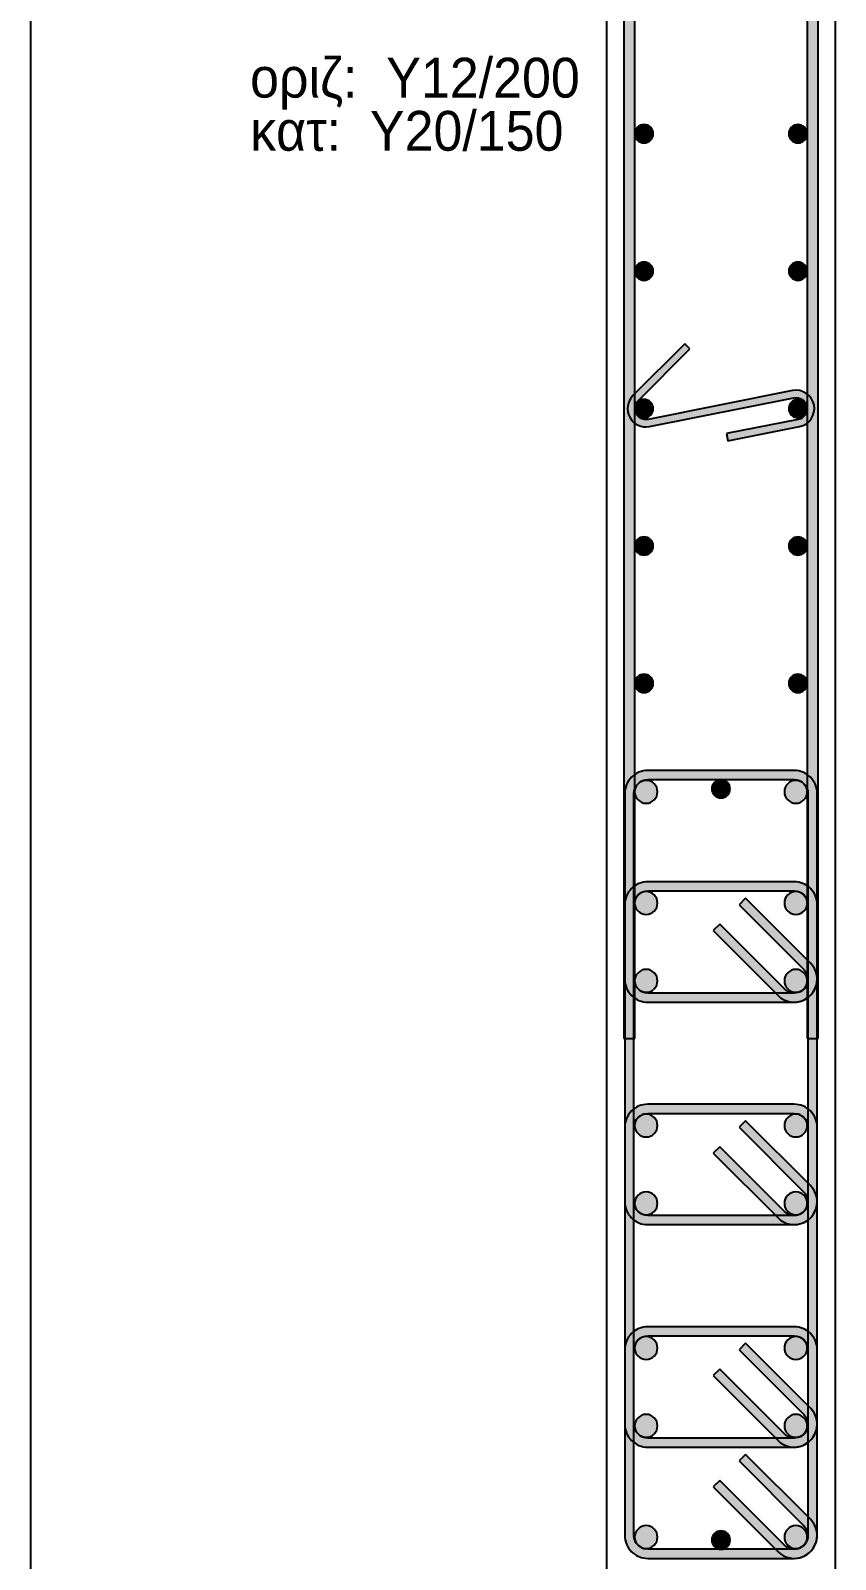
# Model space of a CAD drawing. Header units: millimetres. Extents: x -2171 to 1563, y -1758 to -1505.
# Drawn here: x -1605.61 to -1601.22, y -1622.05 to -1613.7 of the extents above; entities that cross this region are included whole.
import ezdxf

# ---------------------------------------------------------------- set-up
doc = ezdxf.new("R2010")
doc.units = ezdxf.units.MM
for name, color, linetype in [('Col_Det', 7, 'Continuous'), ('Col_Det_Fill', 7, 'Continuous'), ('Geo_Col_Pro_1', 7, 'Continuous')]:
    doc.layers.add(name, color=color, linetype=linetype)
doc.styles.add('S1Arl22_b_934_161', font='arial.ttf', dxfattribs={"width": 0.933629, "height": 0.002175})

msp = doc.modelspace()

# ---------------------------------------------------------------- hatches: boundary and pattern name
at = {"layer": 'Col_Det_Fill'}
for color, points in [(252, [(-1602.3133, -1608.5809), (-1602.3733, -1608.5809), (-1602.3733, -1619.2047), (-1602.3133, -1619.2047)]), (252, [(-1601.3733, -1619.2047), (-1601.3133, -1619.2047), (-1601.3133, -1608.5809), (-1601.3733, -1608.5809)]), (133, [(-1602.2633, -1614.3178, 0.414214), (-1602.2133, -1614.2678, 0.414214), (-1602.2633, -1614.2178, 0.414214), (-1602.3133, -1614.2678, 0.414214)]), (133, [(-1601.4233, -1614.3178, 0.414214), (-1601.3733, -1614.2678, 0.414214), (-1601.4233, -1614.2178, 0.414214), (-1601.4733, -1614.2678, 0.414214)]), (133, [(-1602.2633, -1615.0677, 0.414214), (-1602.2133, -1615.0177, 0.414214), (-1602.2633, -1614.9677, 0.414214), (-1602.3133, -1615.0177, 0.414214)]), (133, [(-1601.4233, -1615.0677, 0.414214), (-1601.3733, -1615.0177, 0.414214), (-1601.4233, -1614.9677, 0.414214), (-1601.4733, -1615.0177, 0.414214)]), (252, [(-1602.324, -1615.6968), (-1602.2957, -1615.7251), (-1602.0129, -1615.4423), (-1602.0412, -1615.414)]), (252, [(-1601.445, -1615.7087), (-1601.4528, -1615.6695), (-1602.2416, -1615.8264), (-1602.2338, -1615.8656)]), (252, [(-1601.4216, -1615.8264), (-1601.4138, -1615.8656, 1), (-1601.4528, -1615.6695), (-1601.445, -1615.7087, -1)]), (252, [(-1602.2338, -1615.8656), (-1602.2416, -1615.8264, -0.741663), (-1602.2957, -1615.7251), (-1602.324, -1615.6968, 0.741663)]), (133, [(-1602.2633, -1615.8176, 0.414214), (-1602.2133, -1615.7676, 0.414214), (-1602.2633, -1615.7176, 0.414214), (-1602.3133, -1615.7676, 0.414214)]), (133, [(-1601.4233, -1615.8176, 0.414214), (-1601.3733, -1615.7676, 0.414214), (-1601.4233, -1615.7176, 0.414214), (-1601.4733, -1615.7676, 0.414214)]), (252, [(-1601.8139, -1615.9045), (-1601.8061, -1615.9437), (-1601.4138, -1615.8656), (-1601.4216, -1615.8264)]), (133, [(-1602.2633, -1616.5675, 0.414214), (-1602.2133, -1616.5175, 0.414214), (-1602.2633, -1616.4675, 0.414214), (-1602.3133, -1616.5175, 0.414214)]), (133, [(-1601.4233, -1616.5675, 0.414214), (-1601.3733, -1616.5175, 0.414214), (-1601.4233, -1616.4675, 0.414214), (-1601.4733, -1616.5175, 0.414214)]), (133, [(-1602.2633, -1617.3174, 0.414214), (-1602.2133, -1617.2674, 0.414214), (-1602.2633, -1617.2174, 0.414214), (-1602.3133, -1617.2674, 0.414214)]), (133, [(-1601.4233, -1617.3174, 0.414214), (-1601.3733, -1617.2674, 0.414214), (-1601.4233, -1617.2174, 0.414214), (-1601.4733, -1617.2674, 0.414214)]), (252, [(-1602.2433, -1617.7928), (-1602.2433, -1617.7428, 0.414214), (-1602.3683, -1617.8678), (-1602.3183, -1617.8678, -0.414214)]), (252, [(-1601.4433, -1617.7928), (-1601.4433, -1617.7428), (-1602.2433, -1617.7428), (-1602.2433, -1617.7928)]), (252, [(-1601.3683, -1617.8678), (-1601.3183, -1617.8678, 0.414214), (-1601.4433, -1617.7428), (-1601.4433, -1617.7928, -0.414214)]), (12, [(-1602.2521, -1617.9215, 0.414214), (-1602.1896, -1617.859, 0.414214), (-1602.2521, -1617.7965, 0.414214), (-1602.3146, -1617.859, 0.414214)]), (133, [(-1601.8433, -1617.8928, 0.414214), (-1601.7933, -1617.8428, 0.414214), (-1601.8433, -1617.7928, 0.414214), (-1601.8933, -1617.8428, 0.414214)]), (12, [(-1601.4345, -1617.9215, 0.414214), (-1601.372, -1617.859, 0.414214), (-1601.4345, -1617.7965, 0.414214), (-1601.497, -1617.859, 0.414214)]), (252, [(-1602.3183, -1617.8678), (-1602.3683, -1617.8678), (-1602.3683, -1621.9178), (-1602.3183, -1621.9178)]), (252, [(-1601.3683, -1621.9178), (-1601.3183, -1621.9178), (-1601.3183, -1617.8678), (-1601.3683, -1617.8678)]), (252, [(-1602.2433, -1618.3999), (-1602.2433, -1618.3499, 0.414214), (-1602.3683, -1618.4749), (-1602.3183, -1618.4749, -0.414214)]), (56, [(-1602.2521, -1618.5286, 0.414214), (-1602.1896, -1618.4661, 0.414214), (-1602.2521, -1618.4036, 0.414214), (-1602.3146, -1618.4661, 0.414214)]), (252, [(-1601.4433, -1618.3999), (-1601.4433, -1618.3499), (-1602.2433, -1618.3499), (-1602.2433, -1618.3999)]), (56, [(-1601.4345, -1618.5286, 0.414214), (-1601.372, -1618.4661, 0.414214), (-1601.4345, -1618.4036, 0.414214), (-1601.497, -1618.4661, 0.414214)]), (252, [(-1601.3683, -1618.4749), (-1601.3183, -1618.4749, 0.414214), (-1601.4433, -1618.3499), (-1601.4433, -1618.3999, -0.414214)]), (252, [(-1602.3183, -1618.4749), (-1602.3683, -1618.4749), (-1602.3683, -1618.8821), (-1602.3183, -1618.8821)]), (252, [(-1601.3903, -1618.8291), (-1601.3549, -1618.7937), (-1601.7085, -1618.4402), (-1601.7438, -1618.4755)]), (252, [(-1601.3683, -1618.8821), (-1601.3183, -1618.8821), (-1601.3183, -1618.4749), (-1601.3683, -1618.4749)]), (252, [(-1601.8499, -1618.5816), (-1601.8852, -1618.6169), (-1601.5317, -1618.9705), (-1601.4963, -1618.9351)]), (56, [(-1602.2521, -1618.9534, 0.414214), (-1602.1896, -1618.8909, 0.414214), (-1602.2521, -1618.8284, 0.414214), (-1602.3146, -1618.8909, 0.414214)]), (56, [(-1601.4345, -1618.9534, 0.414214), (-1601.372, -1618.8909, 0.414214), (-1601.4345, -1618.8284, 0.414214), (-1601.497, -1618.8909, 0.414214)]), (252, [(-1601.4433, -1618.9571), (-1601.4433, -1619.0071, 0.668179), (-1601.3549, -1618.7937), (-1601.3903, -1618.8291, -0.668179)]), (252, [(-1602.3183, -1618.8821), (-1602.3683, -1618.8821, 0.414214), (-1602.2433, -1619.0071), (-1602.2433, -1618.9571, -0.414214)]), (252, [(-1601.4963, -1618.9351), (-1601.5317, -1618.9705, 0.668179), (-1601.3183, -1618.8821), (-1601.3683, -1618.8821, -0.668179)]), (252, [(-1602.2433, -1618.9571), (-1602.2433, -1619.0071), (-1601.4433, -1619.0071), (-1601.4433, -1618.9571)]), (252, [(-1602.2433, -1619.6142), (-1602.2433, -1619.5642, 0.414214), (-1602.3683, -1619.6892), (-1602.3183, -1619.6892, -0.414214)]), (252, [(-1601.4433, -1619.6142), (-1601.4433, -1619.5642), (-1602.2433, -1619.5642), (-1602.2433, -1619.6142)]), (252, [(-1601.3683, -1619.6892), (-1601.3183, -1619.6892, 0.414214), (-1601.4433, -1619.5642), (-1601.4433, -1619.6142, -0.414214)]), (56, [(-1602.2521, -1619.7429, 0.414214), (-1602.1896, -1619.6804, 0.414214), (-1602.2521, -1619.6179, 0.414214), (-1602.3146, -1619.6804, 0.414214)]), (252, [(-1601.3903, -1620.0433), (-1601.3549, -1620.008), (-1601.7085, -1619.6544), (-1601.7438, -1619.6898)]), (56, [(-1601.4345, -1619.7429, 0.414214), (-1601.372, -1619.6804, 0.414214), (-1601.4345, -1619.6179, 0.414214), (-1601.497, -1619.6804, 0.414214)]), (252, [(-1602.3183, -1619.6892), (-1602.3683, -1619.6892), (-1602.3683, -1620.0964), (-1602.3183, -1620.0964)]), (252, [(-1601.3683, -1620.0964), (-1601.3183, -1620.0964), (-1601.3183, -1619.6892), (-1601.3683, -1619.6892)]), (252, [(-1601.8499, -1619.7959), (-1601.8852, -1619.8312), (-1601.5317, -1620.1848), (-1601.4963, -1620.1494)]), (252, [(-1601.4433, -1620.1714), (-1601.4433, -1620.2214, 0.668179), (-1601.3549, -1620.008), (-1601.3903, -1620.0433, -0.668179)]), (252, [(-1602.3183, -1620.0964), (-1602.3683, -1620.0964, 0.414214), (-1602.2433, -1620.2214), (-1602.2433, -1620.1714, -0.414214)]), (56, [(-1602.2521, -1620.1677, 0.414214), (-1602.1896, -1620.1052, 0.414214), (-1602.2521, -1620.0427, 0.414214), (-1602.3146, -1620.1052, 0.414214)]), (252, [(-1601.4963, -1620.1494), (-1601.5317, -1620.1848, 0.668179), (-1601.3183, -1620.0964), (-1601.3683, -1620.0964, -0.668179)]), (56, [(-1601.4345, -1620.1677, 0.414214), (-1601.372, -1620.1052, 0.414214), (-1601.4345, -1620.0427, 0.414214), (-1601.497, -1620.1052, 0.414214)]), (252, [(-1602.2433, -1620.1714), (-1602.2433, -1620.2214), (-1601.4433, -1620.2214), (-1601.4433, -1620.1714)]), (252, [(-1602.2433, -1620.8285), (-1602.2433, -1620.7785, 0.414214), (-1602.3683, -1620.9035), (-1602.3183, -1620.9035, -0.414214)]), (56, [(-1602.2521, -1620.9572, 0.414214), (-1602.1896, -1620.8947, 0.414214), (-1602.2521, -1620.8322, 0.414214), (-1602.3146, -1620.8947, 0.414214)]), (252, [(-1601.4433, -1620.8285), (-1601.4433, -1620.7785), (-1602.2433, -1620.7785), (-1602.2433, -1620.8285)]), (56, [(-1601.4345, -1620.9572, 0.414214), (-1601.372, -1620.8947, 0.414214), (-1601.4345, -1620.8322, 0.414214), (-1601.497, -1620.8947, 0.414214)]), (252, [(-1601.3683, -1620.9035), (-1601.3183, -1620.9035, 0.414214), (-1601.4433, -1620.7785), (-1601.4433, -1620.8285, -0.414214)]), (252, [(-1602.3183, -1620.9035), (-1602.3683, -1620.9035), (-1602.3683, -1621.3107), (-1602.3183, -1621.3107)]), (252, [(-1601.3903, -1621.2576), (-1601.3549, -1621.2223), (-1601.7085, -1620.8687), (-1601.7438, -1620.9041)]), (252, [(-1601.3683, -1621.3107), (-1601.3183, -1621.3107), (-1601.3183, -1620.9035), (-1601.3683, -1620.9035)]), (252, [(-1601.8499, -1621.0101), (-1601.8852, -1621.0455), (-1601.5317, -1621.3991), (-1601.4963, -1621.3637)]), (56, [(-1602.2521, -1621.382, 0.414214), (-1602.1896, -1621.3195, 0.414214), (-1602.2521, -1621.257, 0.414214), (-1602.3146, -1621.3195, 0.414214)]), (56, [(-1601.4345, -1621.382, 0.414214), (-1601.372, -1621.3195, 0.414214), (-1601.4345, -1621.257, 0.414214), (-1601.497, -1621.3195, 0.414214)]), (252, [(-1601.4433, -1621.3857), (-1601.4433, -1621.4357, 0.668179), (-1601.3549, -1621.2223), (-1601.3903, -1621.2576, -0.668179)]), (252, [(-1602.3183, -1621.3107), (-1602.3683, -1621.3107, 0.414214), (-1602.2433, -1621.4357), (-1602.2433, -1621.3857, -0.414214)]), (252, [(-1601.4963, -1621.3637), (-1601.5317, -1621.3991, 0.668179), (-1601.3183, -1621.3107), (-1601.3683, -1621.3107, -0.668179)]), (252, [(-1602.2433, -1621.3857), (-1602.2433, -1621.4357), (-1601.4433, -1621.4357), (-1601.4433, -1621.3857)]), (252, [(-1601.3903, -1621.8648), (-1601.3549, -1621.8294), (-1601.7085, -1621.4759), (-1601.7438, -1621.5112)]), (252, [(-1601.8499, -1621.6173), (-1601.8852, -1621.6526), (-1601.5317, -1622.0062), (-1601.4963, -1621.9708)]), (252, [(-1601.4433, -1621.9928), (-1601.4433, -1622.0428, 0.668179), (-1601.3549, -1621.8294), (-1601.3903, -1621.8648, -0.668179)]), (252, [(-1602.3183, -1621.9178), (-1602.3683, -1621.9178, 0.414214), (-1602.2433, -1622.0428), (-1602.2433, -1621.9928, -0.414214)]), (12, [(-1602.2521, -1621.9891, 0.414214), (-1602.1896, -1621.9266, 0.414214), (-1602.2521, -1621.8641, 0.414214), (-1602.3146, -1621.9266, 0.414214)]), (133, [(-1601.8433, -1621.9928, 0.414214), (-1601.7933, -1621.9428, 0.414214), (-1601.8433, -1621.8928, 0.414214), (-1601.8933, -1621.9428, 0.414214)]), (252, [(-1601.4963, -1621.9708), (-1601.5317, -1622.0062, 0.668179), (-1601.3183, -1621.9178), (-1601.3683, -1621.9178, -0.668179)]), (12, [(-1601.4345, -1621.9891, 0.414214), (-1601.372, -1621.9266, 0.414214), (-1601.4345, -1621.8641, 0.414214), (-1601.497, -1621.9266, 0.414214)]), (252, [(-1602.2433, -1621.9928), (-1602.2433, -1622.0428), (-1601.4433, -1622.0428), (-1601.4433, -1621.9928)])]:
    msp.add_hatch(color=color, dxfattribs=at).paths.add_polyline_path(points)

# ---------------------------------------------------------------- linework, layer by layer
at = {"layer": 'Col_Det', "color": 7}
for points in [[(-1602.4683, -1605.6428), (-1602.4683, -1622.1428)], [(-1601.2183, -1622.1428), (-1601.2183, -1606.8928)], [(-1602.3733, -1608.5809), (-1602.3733, -1619.2047)], [(-1602.3133, -1619.2047), (-1602.3133, -1608.5809)], [(-1601.3733, -1608.5809), (-1601.3733, -1619.2047)], [(-1601.3133, -1619.2047), (-1601.3133, -1608.5809)], [(-1602.0412, -1615.414), (-1602.324, -1615.6968)], [(-1602.0129, -1615.4423), (-1602.0412, -1615.414)], [(-1602.2957, -1615.7251), (-1602.0129, -1615.4423)], [(-1601.4528, -1615.6695), (-1602.2416, -1615.8264)], [(-1602.2338, -1615.8656), (-1601.445, -1615.7087)], [(-1601.4216, -1615.8264), (-1601.8139, -1615.9045)], [(-1601.8139, -1615.9045), (-1601.8061, -1615.9437)], [(-1601.8061, -1615.9437), (-1601.4138, -1615.8656)], [(-1601.4433, -1617.7428), (-1602.2433, -1617.7428)], [(-1602.2433, -1617.7928), (-1601.4433, -1617.7928)], [(-1602.3683, -1617.8678), (-1602.3683, -1621.9178)], [(-1602.3183, -1621.9178), (-1602.3183, -1617.8678)], [(-1601.3683, -1617.8678), (-1601.3683, -1621.9178)], [(-1601.3183, -1621.9178), (-1601.3183, -1617.8678)], [(-1601.4433, -1618.3499), (-1602.2433, -1618.3499)], [(-1602.2433, -1618.3999), (-1601.4433, -1618.3999)], [(-1602.3683, -1618.4749), (-1602.3683, -1618.8821)], [(-1602.3183, -1618.8821), (-1602.3183, -1618.4749)], [(-1601.7085, -1618.4402), (-1601.7438, -1618.4755)], [(-1601.7438, -1618.4755), (-1601.3903, -1618.8291)], [(-1601.3549, -1618.7937), (-1601.7085, -1618.4402)], [(-1601.3683, -1618.4749), (-1601.3683, -1618.8821)], [(-1601.3183, -1618.8821), (-1601.3183, -1618.4749)], [(-1601.8499, -1618.5816), (-1601.8852, -1618.6169)], [(-1601.4963, -1618.9351), (-1601.8499, -1618.5816)], [(-1601.8852, -1618.6169), (-1601.5317, -1618.9705)], [(-1601.4433, -1618.9571), (-1602.2433, -1618.9571)], [(-1602.2433, -1619.0071), (-1601.4433, -1619.0071)], [(-1602.3733, -1619.2047), (-1602.3133, -1619.2047)], [(-1601.3733, -1619.2047), (-1601.3133, -1619.2047)], [(-1601.4433, -1619.5642), (-1602.2433, -1619.5642)], [(-1602.2433, -1619.6142), (-1601.4433, -1619.6142)], [(-1601.7085, -1619.6544), (-1601.7438, -1619.6898)], [(-1601.3549, -1620.008), (-1601.7085, -1619.6544)], [(-1602.3683, -1619.6892), (-1602.3683, -1620.0964)], [(-1602.3183, -1620.0964), (-1602.3183, -1619.6892)], [(-1601.7438, -1619.6898), (-1601.3903, -1620.0433)], [(-1601.3683, -1619.6892), (-1601.3683, -1620.0964)], [(-1601.3183, -1620.0964), (-1601.3183, -1619.6892)], [(-1601.8499, -1619.7959), (-1601.8852, -1619.8312)], [(-1601.8852, -1619.8312), (-1601.5317, -1620.1848)], [(-1601.4963, -1620.1494), (-1601.8499, -1619.7959)], [(-1601.4433, -1620.1714), (-1602.2433, -1620.1714)], [(-1602.2433, -1620.2214), (-1601.4433, -1620.2214)], [(-1601.4433, -1620.7785), (-1602.2433, -1620.7785)], [(-1602.2433, -1620.8285), (-1601.4433, -1620.8285)], [(-1602.3683, -1620.9035), (-1602.3683, -1621.3107)], [(-1602.3183, -1621.3107), (-1602.3183, -1620.9035)], [(-1601.7085, -1620.8687), (-1601.7438, -1620.9041)], [(-1601.7438, -1620.9041), (-1601.3903, -1621.2576)], [(-1601.3549, -1621.2223), (-1601.7085, -1620.8687)], [(-1601.3683, -1620.9035), (-1601.3683, -1621.3107)], [(-1601.3183, -1621.3107), (-1601.3183, -1620.9035)], [(-1601.8499, -1621.0101), (-1601.8852, -1621.0455)], [(-1601.4963, -1621.3637), (-1601.8499, -1621.0101)], [(-1601.8852, -1621.0455), (-1601.5317, -1621.3991)], [(-1601.4433, -1621.3857), (-1602.2433, -1621.3857)], [(-1602.2433, -1621.4357), (-1601.4433, -1621.4357)], [(-1601.7085, -1621.4759), (-1601.7438, -1621.5112)], [(-1601.7438, -1621.5112), (-1601.3903, -1621.8648)], [(-1601.3549, -1621.8294), (-1601.7085, -1621.4759)], [(-1601.8499, -1621.6173), (-1601.8852, -1621.6526)], [(-1601.8852, -1621.6526), (-1601.5317, -1622.0062)], [(-1601.4963, -1621.9708), (-1601.8499, -1621.6173)], [(-1601.4433, -1621.9928), (-1602.2433, -1621.9928)], [(-1602.2433, -1622.0428), (-1601.4433, -1622.0428)]]:
    msp.add_lwpolyline(points, dxfattribs=at)
for points in [[(-1602.2633, -1614.2178, 0.414214), (-1602.3133, -1614.2678, 0.414214)], [(-1602.2133, -1614.2678, 0.414214), (-1602.2633, -1614.2178, 0.414214)], [(-1601.4233, -1614.2178, 0.414214), (-1601.4733, -1614.2678, 0.414214)], [(-1601.3733, -1614.2678, 0.414214), (-1601.4233, -1614.2178, 0.414214)], [(-1602.3133, -1614.2678, 0.414214), (-1602.2633, -1614.3178, 0.414214)], [(-1602.2633, -1614.3178, 0.414214), (-1602.2133, -1614.2678, 0.414214)], [(-1601.4733, -1614.2678, 0.414214), (-1601.4233, -1614.3178, 0.414214)], [(-1601.4233, -1614.3178, 0.414214), (-1601.3733, -1614.2678, 0.414214)], [(-1602.2633, -1614.9677, 0.414214), (-1602.3133, -1615.0177, 0.414214)], [(-1602.2133, -1615.0177, 0.414214), (-1602.2633, -1614.9677, 0.414214)], [(-1601.4233, -1614.9677, 0.414214), (-1601.4733, -1615.0177, 0.414214)], [(-1601.3733, -1615.0177, 0.414214), (-1601.4233, -1614.9677, 0.414214)], [(-1602.3133, -1615.0177, 0.414214), (-1602.2633, -1615.0677, 0.414214)], [(-1602.2633, -1615.0677, 0.414214), (-1602.2133, -1615.0177, 0.414214)], [(-1601.4733, -1615.0177, 0.414214), (-1601.4233, -1615.0677, 0.414214)], [(-1601.4233, -1615.0677, 0.414214), (-1601.3733, -1615.0177, 0.414214)], [(-1601.4138, -1615.8656, 1), (-1601.4528, -1615.6695)], [(-1602.324, -1615.6968, 0.741663), (-1602.2338, -1615.8656, 0.741663)], [(-1602.2633, -1615.7176, 0.414214), (-1602.3133, -1615.7676, 0.414214)], [(-1602.2416, -1615.8264, -0.741663), (-1602.2957, -1615.7251)], [(-1602.2133, -1615.7676, 0.414214), (-1602.2633, -1615.7176, 0.414214)], [(-1601.4233, -1615.7176, 0.414214), (-1601.4733, -1615.7676, 0.414214)], [(-1601.445, -1615.7087, -1), (-1601.4216, -1615.8264, -1)], [(-1601.3733, -1615.7676, 0.414214), (-1601.4233, -1615.7176, 0.414214)], [(-1602.3133, -1615.7676, 0.414214), (-1602.2633, -1615.8176, 0.414214)], [(-1602.2633, -1615.8176, 0.414214), (-1602.2133, -1615.7676, 0.414214)], [(-1601.4733, -1615.7676, 0.414214), (-1601.4233, -1615.8176, 0.414214)], [(-1601.4233, -1615.8176, 0.414214), (-1601.3733, -1615.7676, 0.414214)], [(-1602.2633, -1616.4675, 0.414214), (-1602.3133, -1616.5175, 0.414214)], [(-1602.2133, -1616.5175, 0.414214), (-1602.2633, -1616.4675, 0.414214)], [(-1601.4233, -1616.4675, 0.414214), (-1601.4733, -1616.5175, 0.414214)], [(-1601.3733, -1616.5175, 0.414214), (-1601.4233, -1616.4675, 0.414214)], [(-1602.3133, -1616.5175, 0.414214), (-1602.2633, -1616.5675, 0.414214)], [(-1602.2633, -1616.5675, 0.414214), (-1602.2133, -1616.5175, 0.414214)], [(-1601.4733, -1616.5175, 0.414214), (-1601.4233, -1616.5675, 0.414214)], [(-1601.4233, -1616.5675, 0.414214), (-1601.3733, -1616.5175, 0.414214)], [(-1602.2633, -1617.2174, 0.414214), (-1602.3133, -1617.2674, 0.414214)], [(-1602.2133, -1617.2674, 0.414214), (-1602.2633, -1617.2174, 0.414214)], [(-1601.4233, -1617.2174, 0.414214), (-1601.4733, -1617.2674, 0.414214)], [(-1601.3733, -1617.2674, 0.414214), (-1601.4233, -1617.2174, 0.414214)], [(-1602.3133, -1617.2674, 0.414214), (-1602.2633, -1617.3174, 0.414214)], [(-1602.2633, -1617.3174, 0.414214), (-1602.2133, -1617.2674, 0.414214)], [(-1601.4733, -1617.2674, 0.414214), (-1601.4233, -1617.3174, 0.414214)], [(-1601.4233, -1617.3174, 0.414214), (-1601.3733, -1617.2674, 0.414214)], [(-1602.2433, -1617.7428, 0.414214), (-1602.3683, -1617.8678)], [(-1601.3183, -1617.8678, 0.414214), (-1601.4433, -1617.7428)], [(-1602.3183, -1617.8678, -0.414214), (-1602.2433, -1617.7928, -0.414214)], [(-1602.2521, -1617.7965, 0.414214), (-1602.3146, -1617.859, 0.414214)], [(-1602.1896, -1617.859, 0.414214), (-1602.2521, -1617.7965, 0.414214)], [(-1601.8433, -1617.7928, 0.414214), (-1601.8933, -1617.8428, 0.414214)], [(-1601.8933, -1617.8428, 0.414214), (-1601.8433, -1617.8928, 0.414214)], [(-1601.7933, -1617.8428, 0.414214), (-1601.8433, -1617.7928, 0.414214)], [(-1601.8433, -1617.8928, 0.414214), (-1601.7933, -1617.8428, 0.414214)], [(-1601.4345, -1617.7965, 0.414214), (-1601.497, -1617.859, 0.414214)], [(-1601.4433, -1617.7928, -0.414214), (-1601.3683, -1617.8678, -0.414214)], [(-1601.372, -1617.859, 0.414214), (-1601.4345, -1617.7965, 0.414214)], [(-1602.3146, -1617.859, 0.414214), (-1602.2521, -1617.9215, 0.414214)], [(-1602.2521, -1617.9215, 0.414214), (-1602.1896, -1617.859, 0.414214)], [(-1601.497, -1617.859, 0.414214), (-1601.4345, -1617.9215, 0.414214)], [(-1601.4345, -1617.9215, 0.414214), (-1601.372, -1617.859, 0.414214)], [(-1602.2433, -1618.3499, 0.414214), (-1602.3683, -1618.4749)], [(-1602.3183, -1618.4749, -0.414214), (-1602.2433, -1618.3999, -0.414214)], [(-1602.2521, -1618.4036, 0.414214), (-1602.3146, -1618.4661, 0.414214)], [(-1602.1896, -1618.4661, 0.414214), (-1602.2521, -1618.4036, 0.414214)], [(-1601.4345, -1618.4036, 0.414214), (-1601.497, -1618.4661, 0.414214)], [(-1601.3183, -1618.4749, 0.414214), (-1601.4433, -1618.3499)], [(-1601.4433, -1618.3999, -0.414214), (-1601.3683, -1618.4749, -0.414214)], [(-1601.372, -1618.4661, 0.414214), (-1601.4345, -1618.4036, 0.414214)], [(-1602.3146, -1618.4661, 0.414214), (-1602.2521, -1618.5286, 0.414214)], [(-1602.2521, -1618.5286, 0.414214), (-1602.1896, -1618.4661, 0.414214)], [(-1601.497, -1618.4661, 0.414214), (-1601.4345, -1618.5286, 0.414214)], [(-1601.4345, -1618.5286, 0.414214), (-1601.372, -1618.4661, 0.414214)], [(-1602.2521, -1618.8284, 0.414214), (-1602.3146, -1618.8909, 0.414214)], [(-1602.1896, -1618.8909, 0.414214), (-1602.2521, -1618.8284, 0.414214)], [(-1601.4345, -1618.8284, 0.414214), (-1601.497, -1618.8909, 0.414214)], [(-1601.4433, -1619.0071, 0.668179), (-1601.3549, -1618.7937)], [(-1601.3903, -1618.8291, -0.668179), (-1601.4433, -1618.9571, -0.668179)], [(-1601.372, -1618.8909, 0.414214), (-1601.4345, -1618.8284, 0.414214)], [(-1602.3683, -1618.8821, 0.414214), (-1602.2433, -1619.0071)], [(-1602.2433, -1618.9571, -0.414214), (-1602.3183, -1618.8821, -0.414214)], [(-1602.3146, -1618.8909, 0.414214), (-1602.2521, -1618.9534, 0.414214)], [(-1602.2521, -1618.9534, 0.414214), (-1602.1896, -1618.8909, 0.414214)], [(-1601.5317, -1618.9705, 0.668179), (-1601.3183, -1618.8821)], [(-1601.497, -1618.8909, 0.414214), (-1601.4345, -1618.9534, 0.414214)], [(-1601.3683, -1618.8821, -0.668179), (-1601.4963, -1618.9351, -0.668179)], [(-1601.4345, -1618.9534, 0.414214), (-1601.372, -1618.8909, 0.414214)], [(-1602.2433, -1619.5642, 0.414214), (-1602.3683, -1619.6892)], [(-1601.3183, -1619.6892, 0.414214), (-1601.4433, -1619.5642)], [(-1602.3183, -1619.6892, -0.414214), (-1602.2433, -1619.6142, -0.414214)], [(-1602.2521, -1619.6179, 0.414214), (-1602.3146, -1619.6804, 0.414214)], [(-1602.3146, -1619.6804, 0.414214), (-1602.2521, -1619.7429, 0.414214)], [(-1602.1896, -1619.6804, 0.414214), (-1602.2521, -1619.6179, 0.414214)], [(-1602.2521, -1619.7429, 0.414214), (-1602.1896, -1619.6804, 0.414214)], [(-1601.4345, -1619.6179, 0.414214), (-1601.497, -1619.6804, 0.414214)], [(-1601.497, -1619.6804, 0.414214), (-1601.4345, -1619.7429, 0.414214)], [(-1601.4433, -1619.6142, -0.414214), (-1601.3683, -1619.6892, -0.414214)], [(-1601.372, -1619.6804, 0.414214), (-1601.4345, -1619.6179, 0.414214)], [(-1601.4345, -1619.7429, 0.414214), (-1601.372, -1619.6804, 0.414214)], [(-1601.4433, -1620.2214, 0.668179), (-1601.3549, -1620.008)], [(-1602.3683, -1620.0964, 0.414214), (-1602.2433, -1620.2214)], [(-1602.2433, -1620.1714, -0.414214), (-1602.3183, -1620.0964, -0.414214)], [(-1602.2521, -1620.0427, 0.414214), (-1602.3146, -1620.1052, 0.414214)], [(-1602.1896, -1620.1052, 0.414214), (-1602.2521, -1620.0427, 0.414214)], [(-1601.5317, -1620.1848, 0.668179), (-1601.3183, -1620.0964)], [(-1601.4345, -1620.0427, 0.414214), (-1601.497, -1620.1052, 0.414214)], [(-1601.3683, -1620.0964, -0.668179), (-1601.4963, -1620.1494, -0.668179)], [(-1601.3903, -1620.0433, -0.668179), (-1601.4433, -1620.1714, -0.668179)], [(-1601.372, -1620.1052, 0.414214), (-1601.4345, -1620.0427, 0.414214)], [(-1602.3146, -1620.1052, 0.414214), (-1602.2521, -1620.1677, 0.414214)], [(-1602.2521, -1620.1677, 0.414214), (-1602.1896, -1620.1052, 0.414214)], [(-1601.497, -1620.1052, 0.414214), (-1601.4345, -1620.1677, 0.414214)], [(-1601.4345, -1620.1677, 0.414214), (-1601.372, -1620.1052, 0.414214)], [(-1602.2433, -1620.7785, 0.414214), (-1602.3683, -1620.9035)], [(-1602.3183, -1620.9035, -0.414214), (-1602.2433, -1620.8285, -0.414214)], [(-1602.2521, -1620.8322, 0.414214), (-1602.3146, -1620.8947, 0.414214)], [(-1602.1896, -1620.8947, 0.414214), (-1602.2521, -1620.8322, 0.414214)], [(-1601.4345, -1620.8322, 0.414214), (-1601.497, -1620.8947, 0.414214)], [(-1601.3183, -1620.9035, 0.414214), (-1601.4433, -1620.7785)], [(-1601.4433, -1620.8285, -0.414214), (-1601.3683, -1620.9035, -0.414214)], [(-1601.372, -1620.8947, 0.414214), (-1601.4345, -1620.8322, 0.414214)], [(-1602.3146, -1620.8947, 0.414214), (-1602.2521, -1620.9572, 0.414214)], [(-1602.2521, -1620.9572, 0.414214), (-1602.1896, -1620.8947, 0.414214)], [(-1601.497, -1620.8947, 0.414214), (-1601.4345, -1620.9572, 0.414214)], [(-1601.4345, -1620.9572, 0.414214), (-1601.372, -1620.8947, 0.414214)], [(-1602.2521, -1621.257, 0.414214), (-1602.3146, -1621.3195, 0.414214)], [(-1602.1896, -1621.3195, 0.414214), (-1602.2521, -1621.257, 0.414214)], [(-1601.4345, -1621.257, 0.414214), (-1601.497, -1621.3195, 0.414214)], [(-1601.4433, -1621.4357, 0.668179), (-1601.3549, -1621.2223)], [(-1601.3903, -1621.2576, -0.668179), (-1601.4433, -1621.3857, -0.668179)], [(-1601.372, -1621.3195, 0.414214), (-1601.4345, -1621.257, 0.414214)], [(-1602.3683, -1621.3107, 0.414214), (-1602.2433, -1621.4357)], [(-1602.2433, -1621.3857, -0.414214), (-1602.3183, -1621.3107, -0.414214)], [(-1602.3146, -1621.3195, 0.414214), (-1602.2521, -1621.382, 0.414214)], [(-1602.2521, -1621.382, 0.414214), (-1602.1896, -1621.3195, 0.414214)], [(-1601.5317, -1621.3991, 0.668179), (-1601.3183, -1621.3107)], [(-1601.497, -1621.3195, 0.414214), (-1601.4345, -1621.382, 0.414214)], [(-1601.3683, -1621.3107, -0.668179), (-1601.4963, -1621.3637, -0.668179)], [(-1601.4345, -1621.382, 0.414214), (-1601.372, -1621.3195, 0.414214)], [(-1601.4433, -1622.0428, 0.668179), (-1601.3549, -1621.8294)], [(-1602.3683, -1621.9178, 0.414214), (-1602.2433, -1622.0428)], [(-1602.2433, -1621.9928, -0.414214), (-1602.3183, -1621.9178, -0.414214)], [(-1602.2521, -1621.8641, 0.414214), (-1602.3146, -1621.9266, 0.414214)], [(-1602.3146, -1621.9266, 0.414214), (-1602.2521, -1621.9891, 0.414214)], [(-1602.1896, -1621.9266, 0.414214), (-1602.2521, -1621.8641, 0.414214)], [(-1602.2521, -1621.9891, 0.414214), (-1602.1896, -1621.9266, 0.414214)], [(-1601.8433, -1621.8928, 0.414214), (-1601.8933, -1621.9428, 0.414214)], [(-1601.7933, -1621.9428, 0.414214), (-1601.8433, -1621.8928, 0.414214)], [(-1601.5317, -1622.0062, 0.668179), (-1601.3183, -1621.9178)], [(-1601.4345, -1621.8641, 0.414214), (-1601.497, -1621.9266, 0.414214)], [(-1601.497, -1621.9266, 0.414214), (-1601.4345, -1621.9891, 0.414214)], [(-1601.3683, -1621.9178, -0.668179), (-1601.4963, -1621.9708, -0.668179)], [(-1601.3903, -1621.8648, -0.668179), (-1601.4433, -1621.9928, -0.668179)], [(-1601.372, -1621.9266, 0.414214), (-1601.4345, -1621.8641, 0.414214)], [(-1601.4345, -1621.9891, 0.414214), (-1601.372, -1621.9266, 0.414214)], [(-1601.8933, -1621.9428, 0.414214), (-1601.8433, -1621.9928, 0.414214)], [(-1601.8433, -1621.9928, 0.414214), (-1601.7933, -1621.9428, 0.414214)]]:
    msp.add_lwpolyline(points, format="xyb", dxfattribs=at)
at = {"layer": 'Geo_Col_Pro_1', "color": 4, "linetype": 'Continuous', "ltscale": 0.5}
msp.add_line((-1605.613, -1599.965), (-1605.613, -1630.3233), dxfattribs=at)

# ---------------------------------------------------------------- texts
at = {"layer": 'Col_Det', "color": 7, "style": 'S1Arl22_b_934_161', "width": 0.933629}
for s, p in [('οριζ:  Y12/200', (-1604.4143, -1614.0705)), ('κατ:  Y20/150', (-1604.4143, -1614.3605))]:
    msp.add_text(s, height=0.2175, dxfattribs=at).set_placement(p)

doc.saveas('drawing.dxf')
